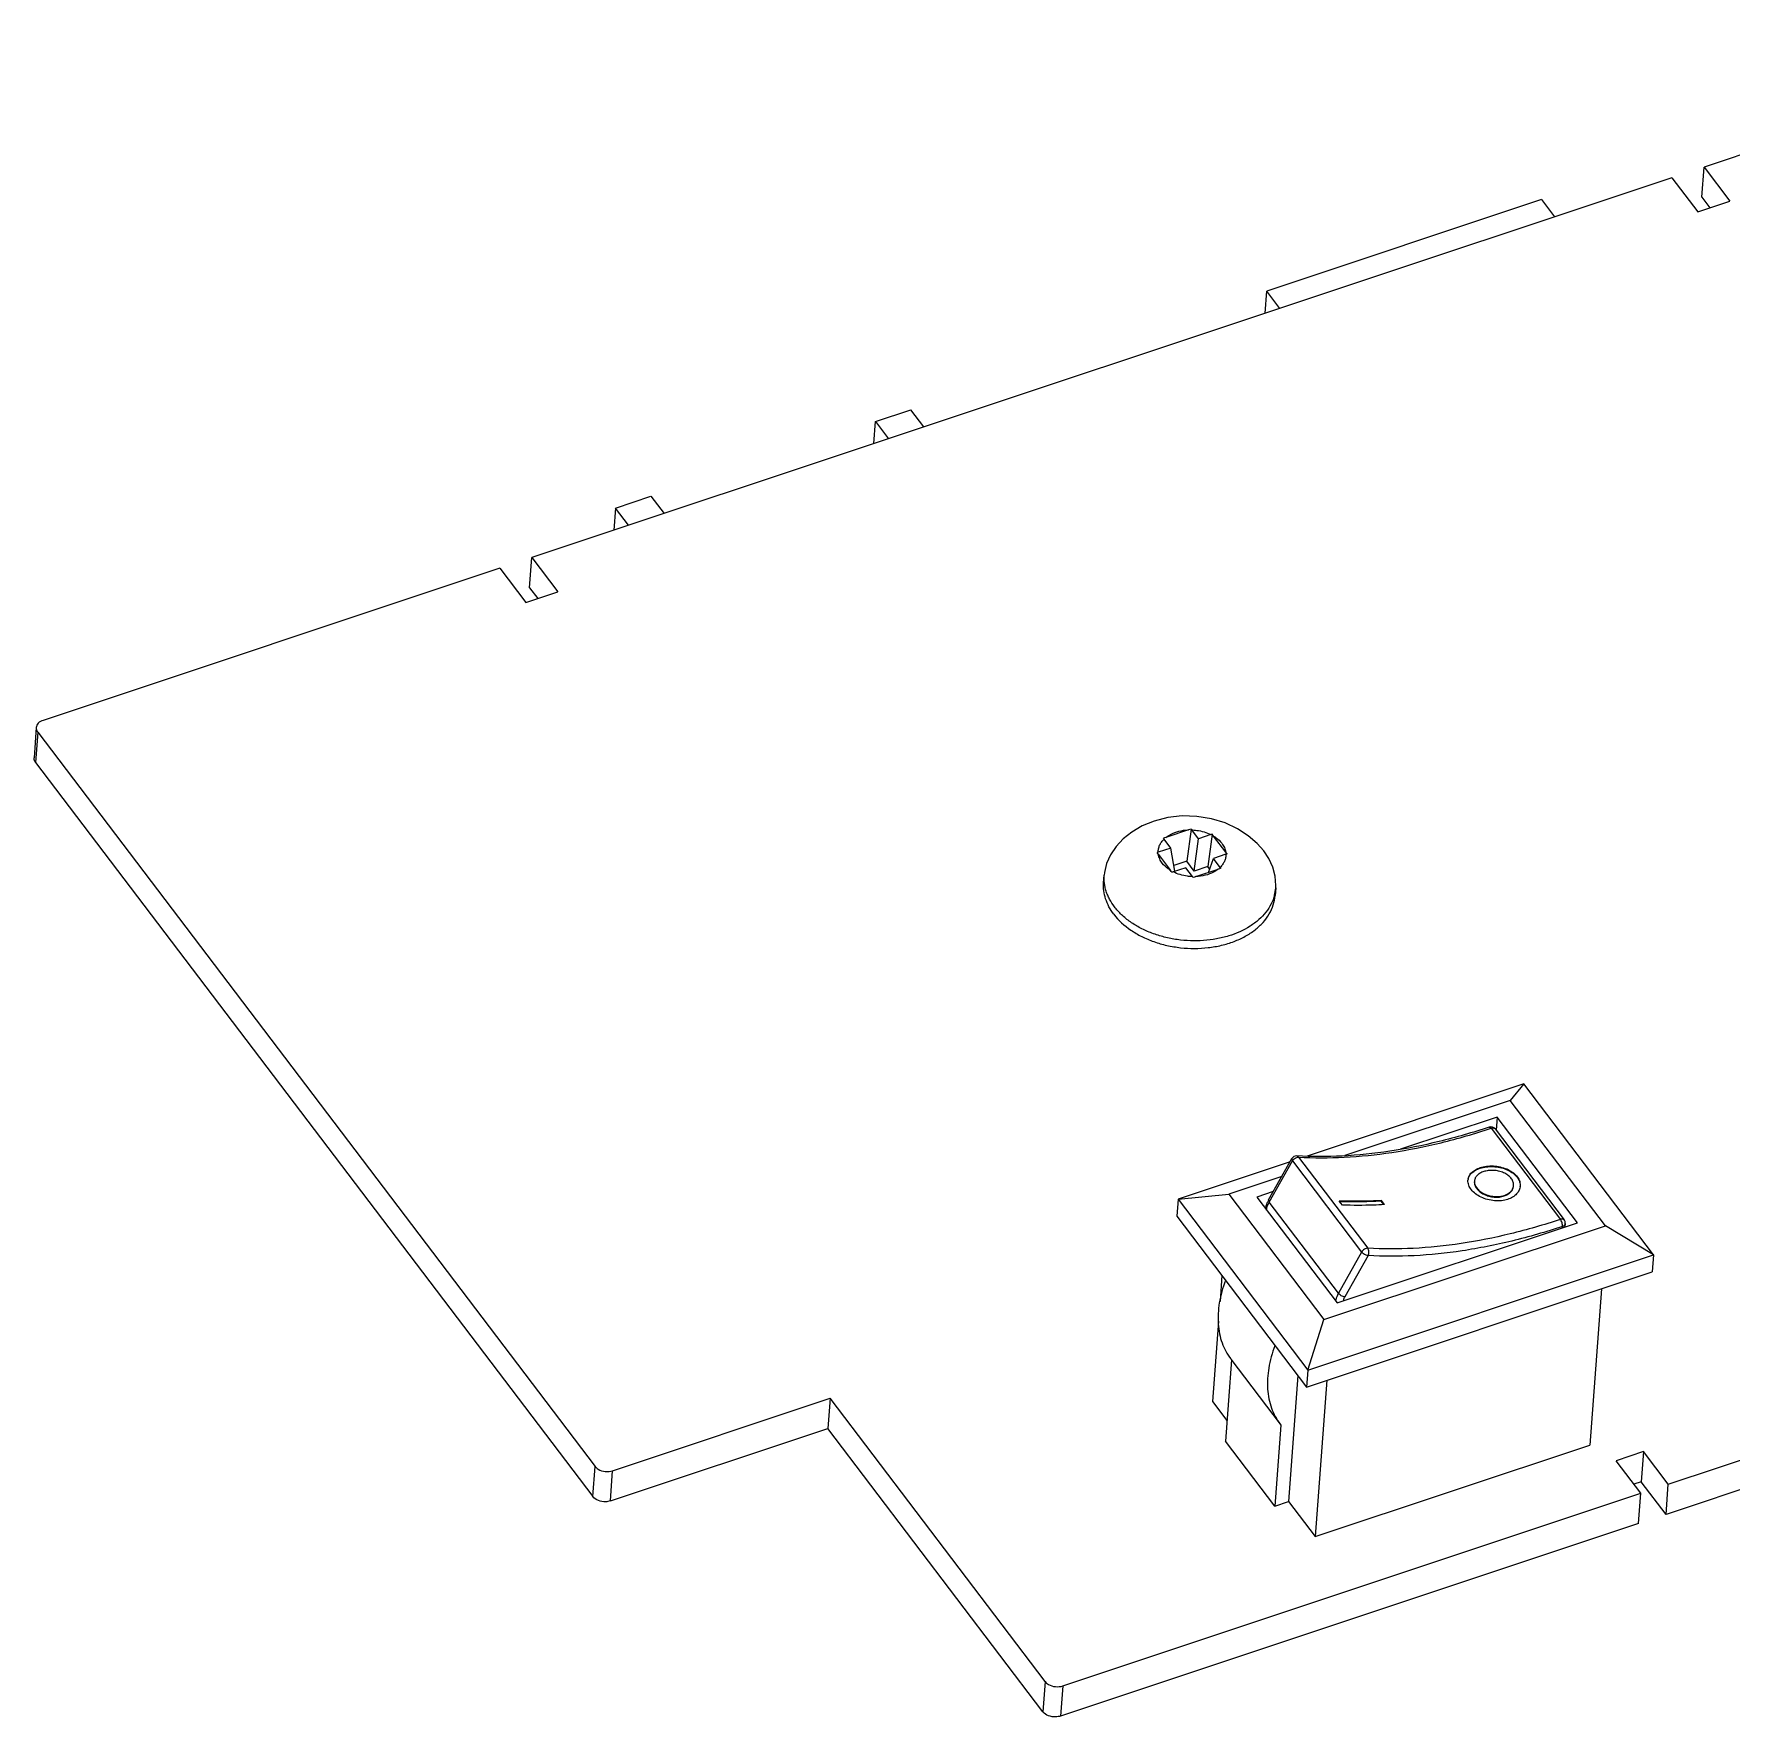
# Model space of a CAD drawing. Extents: x 0 to 420, y -115 to 297.
# Drawn here: x 251 to 303.1, y 81.7 to 133.3 of the extents above; entities that cross this region are included whole.
import ezdxf

# ---------------------------------------------------------------- set-up
doc = ezdxf.new("R2010")
doc.units = 0
doc.header["$LTSCALE"] = 23.1
doc.layers.get('0').update_dxf_attribs({"linetype": 'CONTINUOUS'})

msp = doc.modelspace()

# ---------------------------------------------------------------- linework, layer by layer
at = {"color": 7, "linetype": 'CONTINUOUS'}
for p, q in [((314.574, 133.314), (302.307, 129.229)), ((301.322, 128.901), (266.313, 117.243)), ((301.322, 128.901), (302.119, 127.852)), ((302.238, 128.302), (302.307, 129.229)), ((302.307, 129.229), (303.103, 128.18)), ((297.317, 128.229), (288.881, 125.42)), ((297.317, 128.229), (297.718, 127.701)), ((302.238, 128.302), (302.487, 127.974)), ((302.119, 127.852), (303.103, 128.18)), ((288.831, 124.742), (288.881, 125.42)), ((289.282, 124.892), (288.881, 125.42)), ((276.86, 121.417), (277.95, 121.78)), ((278.35, 121.252), (277.95, 121.78)), ((276.809, 120.739), (276.86, 121.417)), ((276.86, 121.417), (277.261, 120.889)), ((268.881, 118.76), (269.971, 119.123)), ((269.971, 119.123), (270.371, 118.595)), ((268.881, 118.76), (268.83, 118.082)), ((269.282, 118.232), (268.881, 118.76)), ((265.329, 116.916), (251.304, 112.245)), ((265.329, 116.916), (266.126, 115.866)), ((266.244, 116.317), (266.313, 117.243)), ((266.313, 117.243), (267.11, 116.194)), ((266.244, 116.317), (266.493, 115.989)), ((266.126, 115.866), (267.11, 116.194)), ((251.095, 112.025), (251.026, 111.099)), ((251.142, 111.879), (251.073, 110.952)), ((251.142, 111.879), (268.252, 89.344)), ((251.073, 110.952), (268.183, 88.417)), ((285.932, 108.326), (285.725, 108.599)), ((286.474, 108.882), (285.784, 108.652)), ((286.554, 108.907), (286.425, 107.919)), ((286.781, 108.608), (286.574, 108.882)), ((286.653, 107.619), (286.781, 108.608)), ((287.166, 108.736), (286.781, 108.608)), ((287.203, 108.748), (287.075, 107.759)), ((287.618, 108.202), (287.246, 108.692)), ((285.932, 108.326), (285.547, 108.197)), ((285.553, 108.129), (285.926, 107.638)), ((286.059, 107.612), (285.932, 108.326)), ((286.425, 107.919), (286.028, 107.786)), ((286.653, 107.619), (286.425, 107.919)), ((287.086, 107.578), (287.239, 108.005)), ((287.624, 108.133), (287.239, 108.005)), ((287.447, 107.731), (287.239, 108.005)), ((283.871, 107.261), (283.888, 107.493)), ((286.39, 107.722), (286.006, 107.594)), ((286.598, 107.449), (286.39, 107.722)), ((287.075, 107.759), (286.653, 107.619)), ((286.698, 107.449), (287.388, 107.679)), ((287.126, 107.691), (287.075, 107.759)), ((289.154, 107.101), (289.137, 106.868)), ((296.772, 101.084), (290.12, 98.869)), ((296.772, 101.084), (296.358, 100.578)), ((300.756, 95.837), (296.772, 101.084)), ((296.358, 100.578), (291.272, 98.884)), ((295.953, 100.067), (292.983, 99.079)), ((295.953, 100.067), (295.923, 99.664)), ((298.419, 96.82), (295.953, 100.067)), ((299.279, 96.73), (296.358, 100.578)), ((295.772, 99.725), (297.897, 96.927)), ((295.891, 99.706), (298.015, 96.908)), ((301.209, 88.799), (334.672, 99.942)), ((289.595, 98.694), (286.157, 97.549)), ((288.938, 97.525), (289.65, 98.791)), ((288.955, 97.456), (289.667, 98.722)), ((289.667, 98.722), (291.792, 95.924)), ((289.799, 98.873), (289.799, 98.873)), ((289.857, 98.838), (291.982, 96.04)), ((295.476, 98.528), (295.474, 98.51)), ((334.603, 99.015), (301.14, 87.872)), ((289.341, 98.241), (287.711, 97.699)), ((286.157, 97.549), (286.118, 97.028)), ((286.157, 97.549), (287.711, 97.699)), ((286.157, 97.549), (290.14, 92.302)), ((287.711, 97.699), (290.632, 93.851)), ((289.081, 97.779), (288.571, 97.609)), ((288.571, 97.609), (291.037, 94.362)), ((291.08, 94.657), (288.955, 97.456)), ((291.203, 97.365), (291.108, 97.49)), ((292.401, 97.506), (292.393, 97.487)), ((292.475, 97.38), (292.393, 97.487)), ((292.496, 97.381), (292.401, 97.506)), ((296.14, 97.653), (296.138, 97.636)), ((286.118, 97.028), (290.101, 91.781)), ((292.496, 97.381), (292.487, 97.38)), ((290.632, 93.851), (299.279, 96.73)), ((291.037, 94.362), (298.419, 96.82)), ((297.961, 96.667), (297.964, 96.711)), ((298.042, 96.694), (298.048, 96.802)), ((300.756, 95.837), (299.279, 96.73)), ((291.792, 95.924), (291.08, 94.657)), ((290.14, 92.302), (300.756, 95.837)), ((291.99, 95.815), (291.278, 94.548)), ((300.756, 95.837), (300.717, 95.316)), ((287.503, 95.204), (287.444, 94.41)), ((290.101, 91.781), (300.717, 95.316)), ((299.157, 94.797), (298.8, 90)), ((290.14, 92.302), (290.632, 93.851)), ((287.399, 93.803), (287.215, 91.338)), ((287.794, 92.614), (287.609, 90.123)), ((287.773, 92.641), (289.291, 90.643)), ((290.14, 92.302), (290.101, 91.781)), ((289.836, 92.131), (289.548, 88.265)), ((290.721, 91.988), (290.364, 87.191)), ((268.793, 89.211), (275.473, 91.435)), ((275.473, 91.435), (275.404, 90.509)), ((282.074, 82.74), (275.473, 91.435)), ((287.215, 91.338), (287.656, 90.757)), ((268.724, 88.284), (275.404, 90.509)), ((282.005, 81.813), (275.404, 90.509)), ((289.312, 90.615), (289.126, 88.125)), ((289.291, 90.643), (289.312, 90.615)), ((289.126, 88.125), (287.609, 90.123)), ((290.364, 87.191), (298.8, 90)), ((300.45, 89.798), (299.607, 89.517)), ((300.45, 89.798), (300.381, 88.872)), ((301.209, 88.799), (300.45, 89.798)), ((268.183, 88.417), (268.252, 89.344)), ((268.724, 88.284), (268.793, 89.211)), ((300.365, 88.518), (299.607, 89.517)), ((300.381, 88.872), (300.154, 88.796)), ((301.14, 87.872), (300.381, 88.872)), ((301.14, 87.872), (301.209, 88.799)), ((282.616, 82.607), (300.365, 88.518)), ((289.126, 88.125), (289.548, 88.265)), ((289.548, 88.265), (290.364, 87.191)), ((300.296, 87.591), (300.365, 88.518)), ((300.296, 87.591), (282.547, 81.681)), ((282.074, 82.74), (282.005, 81.813)), ((282.616, 82.607), (282.547, 81.681))]:
    msp.add_line(p, q, dxfattribs=at)
for points in [[(288.785, 108.236), (288.582, 108.468), (288.309, 108.705), (287.98, 108.918), (287.6, 109.095), (287.179, 109.225), (286.733, 109.297), (286.279, 109.309), (285.837, 109.259), (285.424, 109.153), (285.055, 109.003), (284.736, 108.817), (284.468, 108.605), (284.251, 108.373), (284.081, 108.121), (283.962, 107.854), (283.897, 107.575), (283.888, 107.493)], [(289.154, 107.101), (289.157, 107.178), (289.136, 107.459), (289.062, 107.735), (288.939, 108.003), (288.785, 108.236)]]:
    msp.add_lwpolyline(points, dxfattribs=at)
for centre, radius, start, end in [((287.374, 103.869), 5.04, 108.3914, 109.3442), ((284.354, 107.558), 1.721, 37.2079, 38.2848), ((288.044, 104.174), 4.962, 107.4838, 108.4467), ((285.755, 108.26), 1.028, 37.2116, 39.0195), ((287.527, 107.652), 1.143, 106.4726, 108.4075), ((283.766, 106.054), 4.367, 37.1646, 38.0876), ((285.921, 107.078), 1.18, 108.4376, 110.3321), ((279.304, 103.385), 7.846, 37.1991, 37.7123), ((283.797, 105.299), 4.798, 36.3693, 37.2197), ((288.116, 106.656), 1.557, 106.9934, 108.4114), ((279.773, 102.964), 7.727, 36.6991, 37.2277), ((286.518, 106.055), 1.622, 108.4331, 109.8131), ((285.073, 106.292), 1.914, 36.1863, 37.1844), ((288.88, 100.888), 6.915, 108.3988, 109.0937), ((289.531, 101.249), 6.778, 107.7347, 108.4392), ((286.576, 107.07), 1.094, 35.4517, 37.1951), ((287.903, 107.193), 1.255, 345.3336, 355.7329), ((295.763, 99.609), 0.16, 37.2115, 108.3914), ((289.789, 98.713), 0.16, 86.642, 150.651), ((295.386, 98.108), 0.328, 168.6349, 171.8597), ((289.689, 97.103), 0.861, 150.6437, 154.4202), ((296.295, 97.979), 0.367, 351.2296, 353.9192), ((297.888, 96.811), 0.16, 356.8981, 37.2085)]:
    msp.add_arc(centre, radius, start, end, dxfattribs=at)
for points, knots in [([(251.304, 112.245), (251.249, 112.227), (251.152, 112.176), (251.098, 112.073), (251.095, 112.025)], [0, 0, 0, 0, 0.545253, 1, 1, 1, 1]), ([(251.095, 112.025), (251.094, 112.013), (251.095, 111.96), (251.118, 111.91), (251.142, 111.879)], [0, 0, 0, 0, 0.24082, 1, 1, 1, 1]), ([(251.073, 110.952), (251.065, 110.963), (251.036, 111.006), (251.023, 111.06), (251.026, 111.098)], [0, 0, 0, 0, 0.266242, 1, 1, 1, 1]), ([(285.547, 108.197), (285.547, 108.233), (285.554, 108.306), (285.588, 108.412), (285.645, 108.512), (285.696, 108.571), (285.725, 108.599)], [0, 0, 0, 0, 0.23961, 0.482723, 0.734802, 1, 1, 1, 1]), ([(285.784, 108.652), (285.828, 108.687), (285.954, 108.767), (286.187, 108.853), (286.376, 108.878), (286.474, 108.882)], [0, 0, 0, 0, 0.229442, 0.60196, 1, 1, 1, 1]), ([(286.574, 108.882), (286.626, 108.88), (286.829, 108.863), (287.03, 108.805), (287.166, 108.736)], [0, 0, 0, 0, 0.256342, 1, 1, 1, 1]), ([(287.246, 108.692), (287.271, 108.677), (287.365, 108.614), (287.45, 108.536), (287.5, 108.47)], [0, 0, 0, 0, 0.263571, 1, 1, 1, 1]), ([(287.5, 108.47), (287.53, 108.429), (287.582, 108.344), (287.611, 108.249), (287.618, 108.202)], [0, 0, 0, 0, 0.515236, 1, 1, 1, 1]), ([(285.672, 107.861), (285.641, 107.901), (285.59, 107.986), (285.561, 108.082), (285.553, 108.129)], [0, 0, 0, 0, 0.515236, 1, 1, 1, 1]), ([(287.624, 108.133), (287.625, 108.097), (287.618, 108.024), (287.584, 107.918), (287.527, 107.819), (287.475, 107.759), (287.447, 107.731)], [0, 0, 0, 0, 0.23961, 0.482723, 0.734802, 1, 1, 1, 1]), ([(284.201, 106.524), (284.148, 106.598), (284.072, 106.712), (283.993, 106.873), (283.933, 107.035), (283.887, 107.241), (283.882, 107.41), (283.888, 107.492)], [0, 0, 0, 0, 0.265153, 0.392047, 0.517362, 0.761356, 1, 1, 1, 1]), ([(285.926, 107.638), (285.9, 107.654), (285.806, 107.716), (285.722, 107.795), (285.672, 107.861)], [0, 0, 0, 0, 0.263571, 1, 1, 1, 1]), ([(286.598, 107.449), (286.546, 107.45), (286.342, 107.467), (286.141, 107.526), (286.006, 107.594)], [0, 0, 0, 0, 0.256342, 1, 1, 1, 1]), ([(287.388, 107.679), (287.343, 107.643), (287.218, 107.563), (286.985, 107.478), (286.795, 107.452), (286.698, 107.449)], [0, 0, 0, 0, 0.229442, 0.60196, 1, 1, 1, 1]), ([(284.184, 106.292), (284.128, 106.365), (284.03, 106.516), (283.926, 106.76), (283.869, 107.01), (283.865, 107.178), (283.871, 107.261)], [0, 0, 0, 0, 0.264812, 0.517501, 0.76115, 1, 1, 1, 1]), ([(284.184, 106.292), (284.327, 106.103), (284.606, 105.853), (285.04, 105.601), (285.413, 105.443), (285.815, 105.329), (286.373, 105.236), (286.942, 105.236), (287.489, 105.331), (287.871, 105.447), (288.217, 105.606), (288.52, 105.802), (288.771, 106.033), (288.963, 106.292), (289.09, 106.572), (289.129, 106.77), (289.137, 106.868)], [0, 0, 0, 0, 0.118404, 0.182975, 0.250424, 0.320023, 0.390895, 0.532371, 0.601278, 0.667746, 0.731123, 0.791002, 0.847304, 0.900342, 0.950861, 1, 1, 1, 1]), ([(289.116, 106.876), (289.092, 106.784), (289.022, 106.6), (288.857, 106.347), (288.638, 106.117), (288.269, 105.843), (287.822, 105.646), (287.332, 105.527), (286.937, 105.478), (286.533, 105.471), (286.129, 105.507), (285.733, 105.585), (285.356, 105.703), (285.006, 105.859), (284.692, 106.049), (284.419, 106.268), (284.27, 106.438), (284.201, 106.524)], [0, 0, 0, 0, 0.049496, 0.101097, 0.155589, 0.213386, 0.338556, 0.405482, 0.474382, 0.544463, 0.614864, 0.684705, 0.753139, 0.819404, 0.882872, 0.943134, 1, 1, 1, 1]), ([(295.713, 99.761), (295.205, 99.592), (294.196, 99.3), (292.685, 98.999), (291.221, 98.847), (290.263, 98.846), (289.799, 98.873)], [0, 0, 0, 0, 0.266983, 0.523304, 0.767865, 1, 1, 1, 1]), ([(289.857, 98.838), (290.323, 98.811), (291.282, 98.812), (292.746, 98.964), (294.257, 99.264), (295.265, 99.556), (295.772, 99.725)], [0, 0, 0, 0, 0.232557, 0.477221, 0.733384, 1, 1, 1, 1]), ([(295.713, 99.761), (295.717, 99.762), (295.727, 99.763), (295.742, 99.756), (295.757, 99.743), (295.767, 99.732), (295.772, 99.725)], [0, 0, 0, 0, 0.178327, 0.394969, 0.668485, 1, 1, 1, 1]), ([(295.772, 99.725), (295.784, 99.729), (295.807, 99.735), (295.841, 99.735), (295.87, 99.726), (295.885, 99.713), (295.891, 99.706)], [0, 0, 0, 0, 0.295541, 0.55883, 0.789862, 1, 1, 1, 1]), ([(289.65, 98.791), (289.648, 98.787), (289.645, 98.777), (289.647, 98.759), (289.655, 98.741), (289.663, 98.729), (289.667, 98.722)], [0, 0, 0, 0, 0.196385, 0.419945, 0.68676, 1, 1, 1, 1]), ([(289.667, 98.722), (289.677, 98.739), (289.702, 98.771), (289.749, 98.809), (289.802, 98.833), (289.84, 98.839), (289.857, 98.838)], [0, 0, 0, 0, 0.252621, 0.518853, 0.774768, 1, 1, 1, 1]), ([(289.799, 98.873), (289.81, 98.872), (289.833, 98.864), (289.85, 98.848), (289.857, 98.838)], [0, 0, 0, 0, 0.47043, 1, 1, 1, 1]), ([(295.064, 98.173), (295.073, 98.213), (295.106, 98.294), (295.198, 98.396), (295.325, 98.477), (295.423, 98.513), (295.476, 98.528)], [0, 0, 0, 0, 0.215659, 0.449323, 0.710721, 1, 1, 1, 1]), ([(295.066, 98.177), (295.077, 98.215), (295.113, 98.291), (295.205, 98.386), (295.328, 98.461), (295.423, 98.496), (295.474, 98.51)], [0, 0, 0, 0, 0.215896, 0.450694, 0.712215, 1, 1, 1, 1]), ([(295.474, 98.51), (295.538, 98.528), (295.674, 98.551), (295.882, 98.55), (296.089, 98.516), (296.28, 98.448), (296.444, 98.352), (296.569, 98.23), (296.647, 98.09), (296.662, 97.988), (296.659, 97.94)], [0, 0, 0, 0, 0.134554, 0.276175, 0.418024, 0.554581, 0.682207, 0.798482, 0.903225, 1, 1, 1, 1]), ([(295.476, 98.528), (295.542, 98.546), (295.68, 98.569), (295.891, 98.568), (296.1, 98.531), (296.293, 98.461), (296.457, 98.361), (296.581, 98.235), (296.643, 98.113), (296.662, 98.013), (296.662, 97.964), (296.659, 97.94)], [0, 0, 0, 0, 0.134961, 0.277037, 0.419188, 0.555774, 0.683128, 0.798814, 0.902944, 0.952009, 1, 1, 1, 1]), ([(296.235, 97.528), (296.17, 97.51), (296.031, 97.489), (295.818, 97.497), (295.609, 97.544), (295.417, 97.625), (295.255, 97.734), (295.134, 97.863), (295.073, 97.986), (295.056, 98.084), (295.058, 98.132), (295.061, 98.155)], [0, 0, 0, 0, 0.134825, 0.276659, 0.419641, 0.558176, 0.687411, 0.80372, 0.906394, 0.95391, 1, 1, 1, 1]), ([(295.258, 98.114), (295.254, 98.096), (295.251, 98.06), (295.259, 98.006), (295.277, 97.951), (295.317, 97.877), (295.394, 97.792), (295.516, 97.709), (295.661, 97.647), (295.82, 97.612), (295.982, 97.605), (296.088, 97.622), (296.138, 97.636)], [0, 0, 0, 0, 0.046384, 0.09373, 0.143546, 0.196322, 0.31172, 0.440339, 0.578923, 0.722097, 0.864661, 1, 1, 1, 1]), ([(295.261, 98.132), (295.258, 98.115), (295.255, 98.079), (295.262, 98.024), (295.28, 97.969), (295.32, 97.896), (295.397, 97.81), (295.519, 97.727), (295.664, 97.665), (295.823, 97.63), (295.985, 97.623), (296.091, 97.64), (296.14, 97.653)], [0, 0, 0, 0, 0.046401, 0.093768, 0.143611, 0.196416, 0.311867, 0.440522, 0.57911, 0.722254, 0.864753, 1, 1, 1, 1]), ([(295.571, 98.403), (295.531, 98.392), (295.456, 98.364), (295.361, 98.302), (295.292, 98.225), (295.267, 98.163), (295.261, 98.132)], [0, 0, 0, 0, 0.288507, 0.549657, 0.783614, 1, 1, 1, 1]), ([(296.457, 97.956), (296.46, 97.974), (296.46, 98.011), (296.446, 98.086), (296.4, 98.179), (296.307, 98.273), (296.184, 98.35), (296.039, 98.403), (295.882, 98.432), (295.724, 98.434), (295.62, 98.416), (295.571, 98.403)], [0, 0, 0, 0, 0.047801, 0.096637, 0.200786, 0.316638, 0.444302, 0.581536, 0.723555, 0.865357, 1, 1, 1, 1]), ([(288.846, 97.247), (288.848, 97.266), (288.859, 97.344), (288.886, 97.42), (288.912, 97.474)], [0, 0, 0, 0, 0.242458, 1, 1, 1, 1]), ([(288.868, 97.214), (288.871, 97.234), (288.888, 97.318), (288.923, 97.398), (288.955, 97.456)], [0, 0, 0, 0, 0.23377, 1, 1, 1, 1]), ([(288.938, 97.525), (288.936, 97.52), (288.933, 97.51), (288.935, 97.493), (288.943, 97.474), (288.951, 97.462), (288.955, 97.456)], [0, 0, 0, 0, 0.196375, 0.419919, 0.686752, 1, 1, 1, 1]), ([(292.401, 97.506), (292.292, 97.499), (291.861, 97.478), (291.429, 97.478), (291.108, 97.49)], [0, 0, 0, 0, 0.254526, 1, 1, 1, 1]), ([(292.393, 97.487), (292.286, 97.48), (291.863, 97.46), (291.438, 97.459), (291.122, 97.47)], [0, 0, 0, 0, 0.254436, 1, 1, 1, 1]), ([(296.138, 97.636), (296.18, 97.647), (296.259, 97.678), (296.36, 97.748), (296.429, 97.836), (296.451, 97.905), (296.455, 97.939)], [0, 0, 0, 0, 0.284895, 0.544607, 0.779667, 1, 1, 1, 1]), ([(296.14, 97.653), (296.183, 97.665), (296.262, 97.696), (296.362, 97.765), (296.431, 97.854), (296.453, 97.922), (296.457, 97.956)], [0, 0, 0, 0, 0.284805, 0.544461, 0.779547, 1, 1, 1, 1]), ([(296.657, 97.923), (296.65, 97.879), (296.619, 97.789), (296.526, 97.674), (296.394, 97.584), (296.291, 97.544), (296.235, 97.528)], [0, 0, 0, 0, 0.220345, 0.456448, 0.716324, 1, 1, 1, 1]), ([(292.487, 97.38), (292.379, 97.374), (291.951, 97.353), (291.522, 97.353), (291.203, 97.365)], [0, 0, 0, 0, 0.254497, 1, 1, 1, 1]), ([(298.015, 96.908), (298.01, 96.915), (297.995, 96.927), (297.966, 96.936), (297.932, 96.936), (297.908, 96.931), (297.897, 96.927)], [0, 0, 0, 0, 0.210138, 0.44117, 0.704459, 1, 1, 1, 1]), ([(297.897, 96.927), (297.389, 96.758), (296.381, 96.466), (294.871, 96.165), (293.406, 96.013), (292.447, 96.013), (291.982, 96.04)], [0, 0, 0, 0, 0.266616, 0.522779, 0.767443, 1, 1, 1, 1]), ([(297.964, 96.711), (297.451, 96.541), (296.433, 96.246), (294.908, 95.942), (293.428, 95.788), (292.46, 95.788), (291.99, 95.815)], [0, 0, 0, 0, 0.266616, 0.522779, 0.767443, 1, 1, 1, 1]), ([(297.964, 96.711), (297.965, 96.728), (297.962, 96.766), (297.949, 96.823), (297.927, 96.878), (297.908, 96.912), (297.897, 96.927)], [0, 0, 0, 0, 0.226519, 0.491278, 0.760669, 1, 1, 1, 1]), ([(297.964, 96.711), (297.975, 96.715), (297.997, 96.725), (298.024, 96.747), (298.042, 96.773), (298.047, 96.793), (298.048, 96.802)], [0, 0, 0, 0, 0.28353, 0.542726, 0.778572, 1, 1, 1, 1]), ([(291.982, 96.04), (291.964, 96.041), (291.927, 96.035), (291.874, 96.011), (291.826, 95.973), (291.801, 95.941), (291.792, 95.924)], [0, 0, 0, 0, 0.225232, 0.481147, 0.747379, 1, 1, 1, 1]), ([(291.99, 95.815), (291.972, 95.816), (291.934, 95.825), (291.88, 95.849), (291.831, 95.882), (291.803, 95.91), (291.792, 95.924)], [0, 0, 0, 0, 0.2323, 0.497266, 0.763699, 1, 1, 1, 1]), ([(291.99, 95.815), (291.999, 95.832), (292.013, 95.871), (292.018, 95.932), (292.009, 95.99), (291.993, 96.025), (291.982, 96.04)], [0, 0, 0, 0, 0.250784, 0.516267, 0.772818, 1, 1, 1, 1]), ([(287.608, 95.049), (287.526, 94.826), (287.403, 94.388), (287.367, 93.83), (287.421, 93.419), (287.499, 93.136), (287.615, 92.875), (287.717, 92.716), (287.773, 92.642)], [0, 0, 0, 0, 0.282754, 0.539811, 0.660131, 0.776043, 0.88886, 1, 1, 1, 1]), ([(291.08, 94.657), (291.069, 94.637), (291.029, 94.561), (291.002, 94.478), (290.992, 94.416)], [0, 0, 0, 0, 0.266603, 1, 1, 1, 1]), ([(291.278, 94.548), (291.26, 94.55), (291.222, 94.558), (291.168, 94.583), (291.119, 94.616), (291.091, 94.643), (291.08, 94.657)], [0, 0, 0, 0, 0.232294, 0.497253, 0.763681, 1, 1, 1, 1]), ([(291.278, 94.548), (291.272, 94.538), (291.251, 94.498), (291.234, 94.456), (291.224, 94.424)], [0, 0, 0, 0, 0.259588, 1, 1, 1, 1]), ([(289.126, 93.05), (289.043, 92.828), (288.92, 92.389), (288.885, 91.832), (288.939, 91.42), (289.017, 91.137), (289.132, 90.876), (289.234, 90.717), (289.291, 90.643)], [0, 0, 0, 0, 0.282754, 0.539811, 0.660131, 0.776043, 0.88886, 1, 1, 1, 1]), ([(268.252, 89.344), (268.278, 89.309), (268.429, 89.184), (268.653, 89.164), (268.793, 89.211)], [0, 0, 0, 0, 0.228883, 1, 1, 1, 1]), ([(268.724, 88.284), (268.676, 88.268), (268.488, 88.237), (268.268, 88.305), (268.183, 88.417)], [0, 0, 0, 0, 0.263244, 1, 1, 1, 1]), ([(282.074, 82.74), (282.101, 82.705), (282.252, 82.58), (282.475, 82.561), (282.616, 82.607)], [0, 0, 0, 0, 0.228883, 1, 1, 1, 1]), ([(282.547, 81.681), (282.499, 81.665), (282.311, 81.633), (282.091, 81.701), (282.005, 81.813)], [0, 0, 0, 0, 0.263244, 1, 1, 1, 1])]:
    msp.add_open_spline(points, degree=3, knots=knots, dxfattribs=at)

doc.saveas('drawing.dxf')
